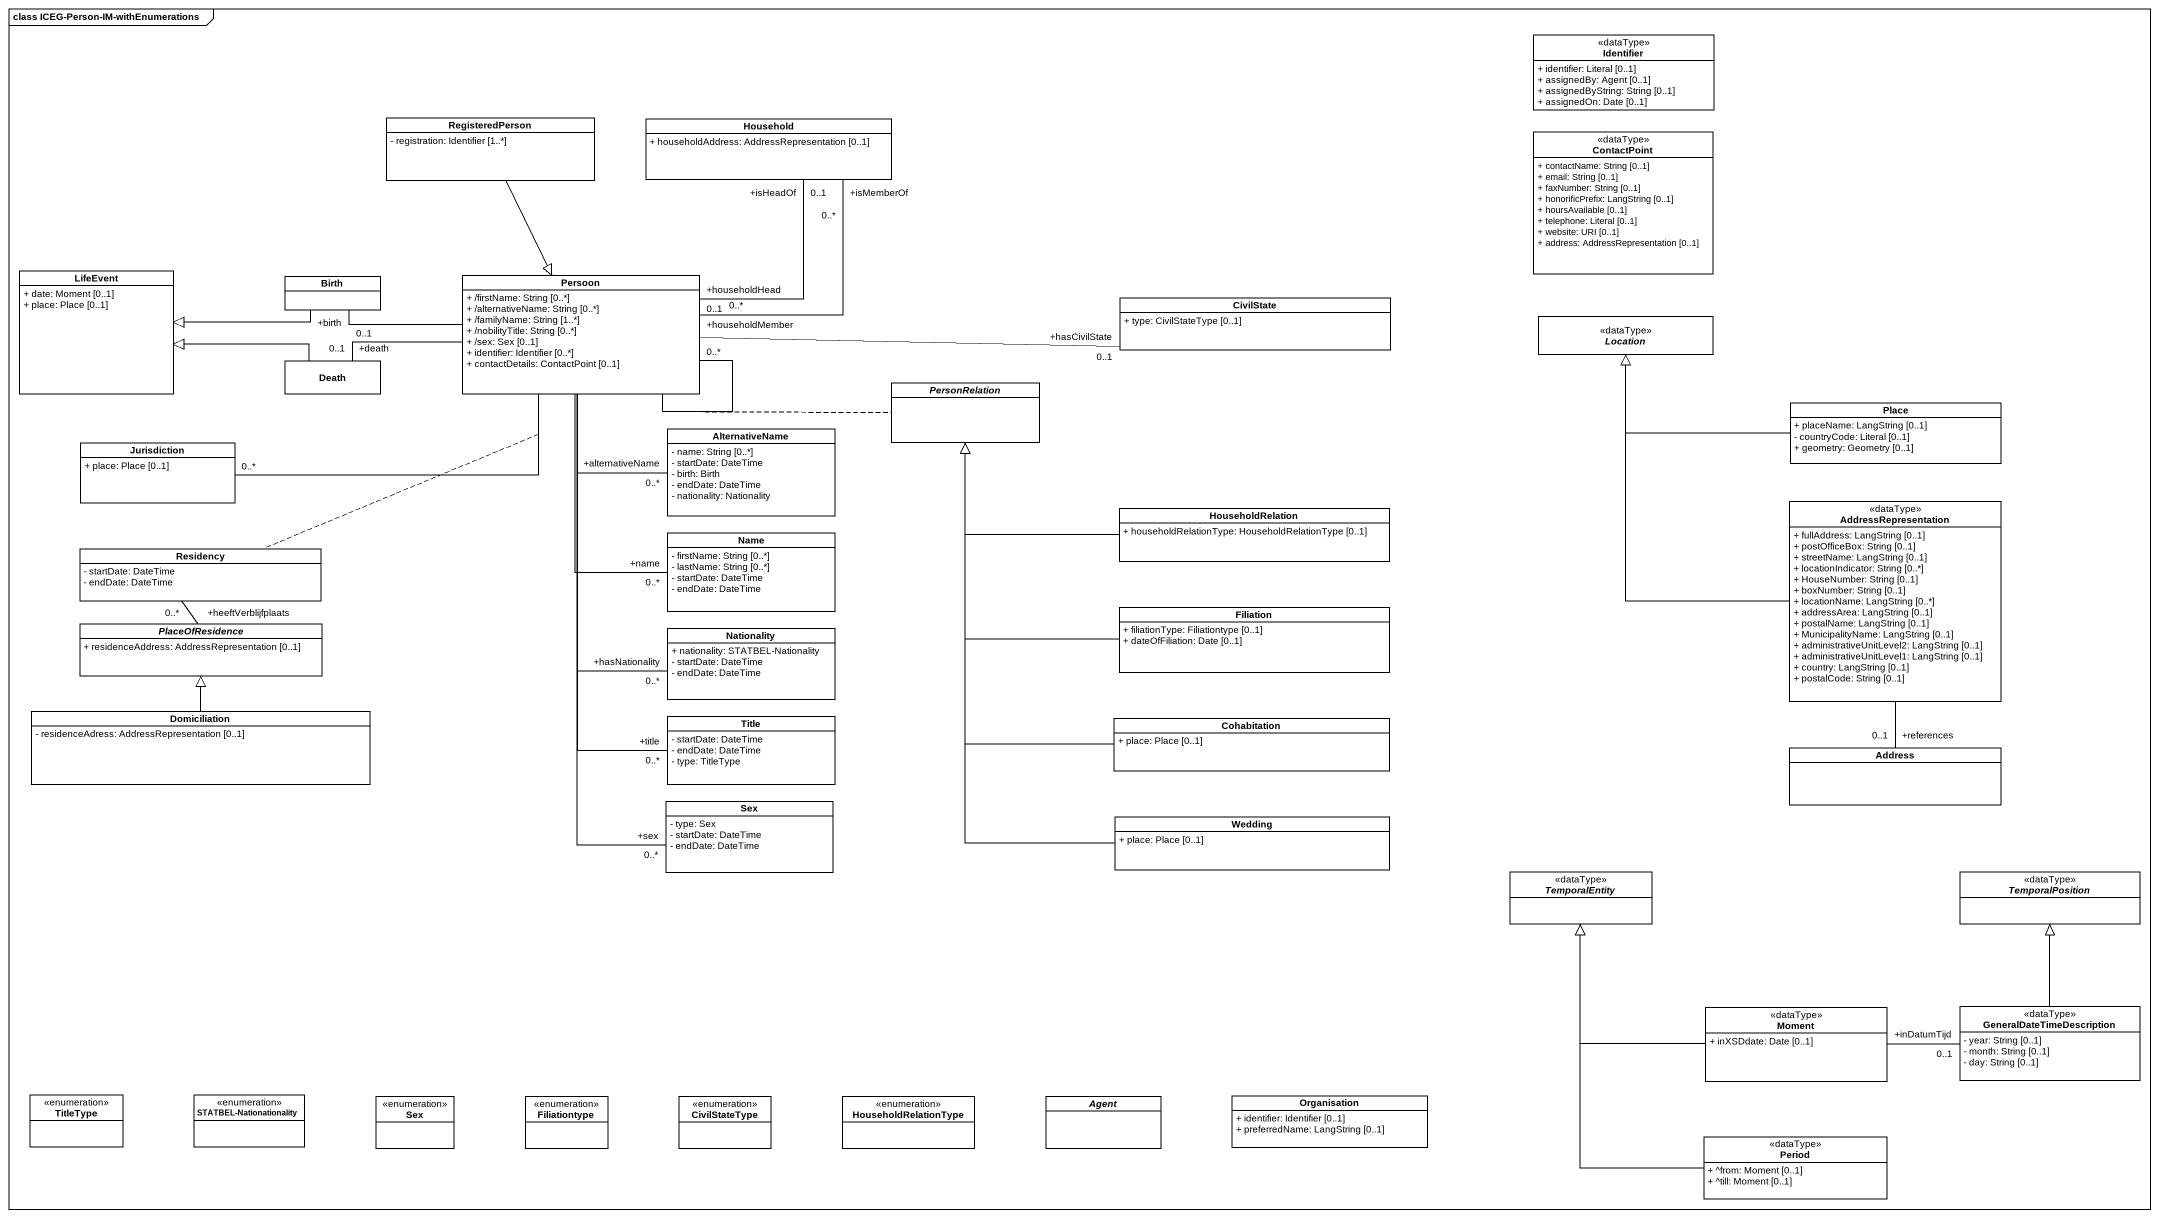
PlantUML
@startuml
mainframe class ICEG-Person-IM-withEnumerations
hide circle
hide empty members
skinparam classAttributeIconSize 0
class Identifier <<dataType>> {
  + identifier: Literal [0..1]
  + assignedBy: Agent [0..1]
  + assignedByString: String [0..1]
  + assignedOn: Date [0..1]
}
class RegisteredPerson {
  - registration: Identifier [1..*]
}
class Household {
  + householdAddress: AddressRepresentation [0..1]
}
class ContactPoint <<dataType>> {
  + contactName: String [0..1]
  + email: String [0..1]
  + faxNumber: String [0..1]
  + honorificPrefix: LangString [0..1]
  + hoursAvailable [0..1]
  + telephone: Literal [0..1]
  + website: URI [0..1]
  + address: AddressRepresentation [0..1]
}
class LifeEvent {
  + date: Moment [0..1]
  + place: Place [0..1]
}
class Birth
class Persoon {
  + /firstName: String [0..*]
  + /alternativeName: String [0..*]
  + /familyName: String [1..*]
  + /nobilityTitle: String [0..*]
  + /sex: Sex [0..1]
  + identifier: Identifier [0..*]
  + contactDetails: ContactPoint [0..1]
}
class CivilState {
  + type: CivilStateType [0..1]
}
abstract class Location <<dataType>>
class Death
abstract class PersonRelation
class AlternativeName {
  - name: String [0..*]
  - startDate: DateTime
  - birth: Birth
  - endDate: DateTime
  - nationality: Nationality
}
class Place {
  + placeName: LangString [0..1]
  - countryCode: Literal [0..1]
  + geometry: Geometry [0..1]
}
class Jurisdiction {
  + place: Place [0..1]
}
class HouseholdRelation {
  + householdRelationType: HouseholdRelationType [0..1]
}
class AddressRepresentation <<dataType>> {
  + fullAddress: LangString [0..1]
  + postOfficeBox: String [0..1]
  + streetName: LangString [0..1]
  + locationIndicator: String [0..*]
  + HouseNumber: String [0..1]
  + boxNumber: String [0..1]
  + locationName: LangString [0..*]
  + addressArea: LangString [0..1]
  + postalName: LangString [0..1]
  + MunicipalityName: LangString [0..1]
  + administrativeUnitLevel2: LangString [0..1]
  + administrativeUnitLevel1: LangString [0..1]
  + country: LangString [0..1]
  + postalCode: String [0..1]
}
class Residency {
  - startDate: DateTime
  - endDate: DateTime
}
class Name {
  - firstName: String [0..*]
  - lastName: String [0..*]
  - startDate: DateTime
  - endDate: DateTime
}
abstract class PlaceOfResidence {
  + residenceAddress: AddressRepresentation [0..1]
}
class Nationality {
  + nationality: STATBEL-Nationality
  - startDate: DateTime
  - endDate: DateTime
}
class Filiation {
  + filiationType: Filiationtype [0..1]
  + dateOfFiliation: Date [0..1]
}
class Domiciliation {
  - residenceAdress: AddressRepresentation [0..1]
}
class "Title" as Title_ {
  - startDate: DateTime
  - endDate: DateTime
  - type: TitleType
}
class Cohabitation {
  + place: Place [0..1]
}
class Address
class Sex {
  - type: Sex
  - startDate: DateTime
  - endDate: DateTime
}
class Wedding {
  + place: Place [0..1]
}
abstract class TemporalEntity <<dataType>>
abstract class TemporalPosition <<dataType>>
class Moment <<dataType>> {
  + inXSDdate: Date [0..1]
}
class GeneralDateTimeDescription <<dataType>> {
  - year: String [0..1]
  - month: String [0..1]
  - day: String [0..1]
}
enum TitleType
enum "STATBEL-Nationationality" as STATBEL_Nationationality
enum "Sex" as Sex_2
enum Filiationtype
enum CivilStateType
enum HouseholdRelationType
abstract class "Agent" as Agent_
class Organisation {
  + identifier: Identifier [0..1]
  + preferredName: LangString [0..1]
}
class Period <<dataType>> {
  + ^from: Moment [0..1]
  + ^till: Moment [0..1]
}
RegisteredPerson --|> Persoon
Birth -left-|> LifeEvent
Persoon "+householdHead\n0..1" -up- "+isHeadOf\n0..1" Household
Persoon "+householdMember\n0..*" -up- "+isMemberOf\n0..*" Household
Persoon -left- "+birth\n0..1" Birth
Persoon -- "0..*" Persoon
(Persoon, Persoon) .. PersonRelation
Persoon -right- "+hasCivilState\n0..1" CivilState
Persoon -left- "+death\n0..1" Death
Persoon -- "+alternativeName\n0..*" AlternativeName
Persoon -left- "0..*" Jurisdiction
(Persoon, Jurisdiction) .. Residency
Persoon -- "+name\n0..*" Name
Persoon -- "+hasNationality\n0..*" Nationality
Persoon -- "+title\n0..*" Title_
Persoon -- "+sex\n0..*" Sex
Death -left-|> LifeEvent
Place -left-|> Location
HouseholdRelation -left-|> PersonRelation
AddressRepresentation -up-|> Location
AddressRepresentation -- "+references\n0..1" Address
Residency -- "+heeftVerblijfplaats\n0..*" PlaceOfResidence
Filiation -up-|> PersonRelation
Domiciliation -up-|> PlaceOfResidence
Cohabitation -up-|> PersonRelation
Wedding -up-|> PersonRelation
Moment -up-|> TemporalEntity
Moment -right- "+inDatumTijd\n0..1" GeneralDateTimeDescription
GeneralDateTimeDescription -up-|> TemporalPosition
Period -up-|> TemporalEntity
@enduml
